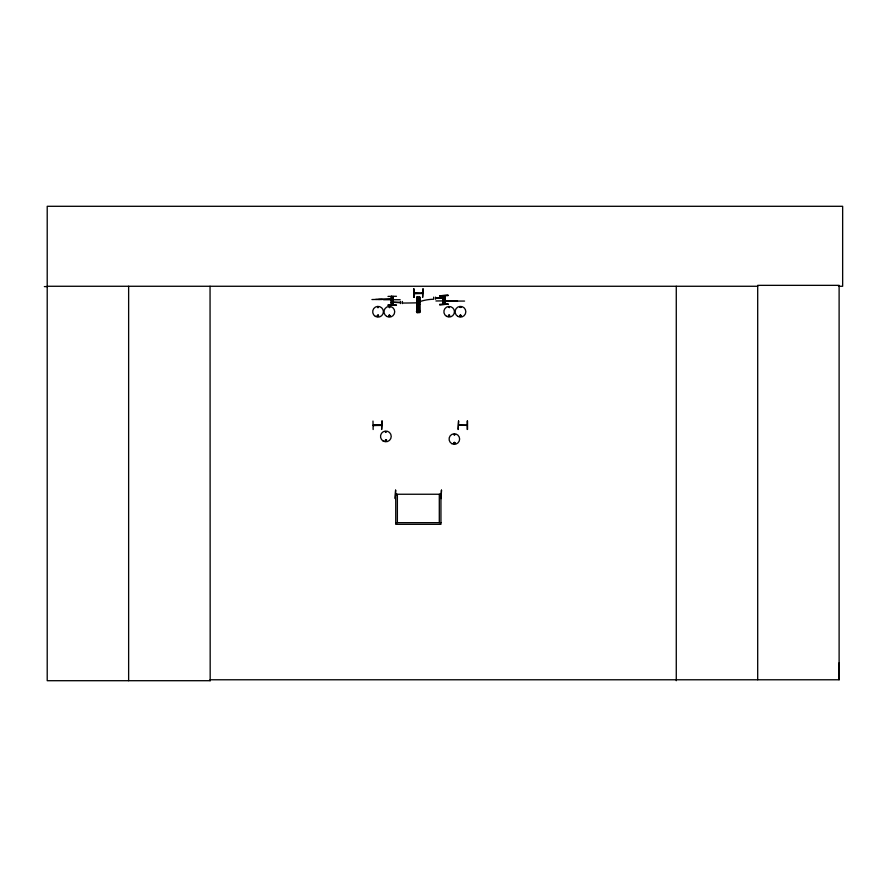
<?xml version="1.0" encoding="UTF-8"?>
<svg xmlns="http://www.w3.org/2000/svg" width="887" height="887" viewBox="0 0 887 887"><rect width="100%" height="100%" fill="white"/><g stroke="black" fill="none" stroke-linecap="round" stroke-linejoin="round"><path stroke-width="1.33" d="M838.503 286.268L842.65 286.268L842.65 206.294L47.211 206.294L47.211 680.706L210.175 680.706L210.064 679.775L839.113 679.775L839.235 662.622M377.64 307.456C378.705 305.693 378.161 309.097 377.685 307.135M377.23 315.705C379.359 312.967 378.494 318.677 377.319 315.506M377.496 315.561C378.516 317.635 378.749 314.109 377.607 315.45M389.903 315.861C388.661 313.909 388.994 317.169 389.715 316.06M390.092 315.905C388.872 312.734 388.062 318.455 390.169 315.705M385.424 431.891C386.366 433.699 386.277 430.35 385.468 432.124M386.444 440.373C384.736 442.236 385.934 438.256 386.311 440.628M448.611 315.561C449.776 317.801 449.698 313.621 448.678 315.839M461.262 315.916C459.843 312.967 459.399 317.956 461.129 316.094M454.776 434.641C453.379 436.116 454.41 432.9 454.754 434.874M454.931 443.012C453.457 444.731 454.089 441.282 454.843 442.879M455.153 443.223C453.379 440.462 453.811 445.052 454.898 443.544M391.877 300.283L392.608 300.194L392.531 301.103M389.759 307.578L389.027 307.013L389.648 307.645M448.767 307.113L449.487 307.678L448.933 306.946M448.456 315.295C448.933 318.732 451.039 313.366 448.423 315.506M459.965 315.417C460.331 317.834 461.728 314.053 459.976 315.572M392.608 300.926L391.932 301.103M373.128 425.128L381.598 425.084L373.15 425.472M396.6 494.536L395.702 494.192L396.511 494.536M458.601 425.128L467.083 425.084M422.567 293.353L414.229 293.53L422.567 293.442L414.262 292.876M458.69 425.128L466.972 425.405M440.928 494.58L440.196 494.547M414.174 292.965L415.116 293.53M385.657 439.586C383.816 442.28 388.351 440.174 385.867 439.608M440.274 494.17L441.039 494.247L395.746 494.247M439.575 295.67L448.057 295.648M435.561 297.932L442.624 297.866L435.572 298.409M442.635 297.999L444.731 297.977M442.635 298.232L444.731 298.209M443.378 299.518L444.32 299.507M443.378 299.873L444.32 299.861M443.378 300.105L444.32 300.094M443.389 300.46L444.332 300.449M435.927 300.959L452.525 300.815M444.431 301.07L443.611 301.547M443.611 301.17L457.504 301.048L443.611 301.458M439.653 304.319L448.135 304.308M467.527 420.981L467.538 429.463M373.15 429.519L372.983 421.048M395.624 490.156L395.214 498.638L395.613 490.156M44.35 286.601L47.211 286.59M47.211 286.268L757.698 286.268M413.619 288.874L414.085 297.356L413.652 288.874M396.467 296.28L387.996 296.402M419.983 297.178L416.724 297.189L416.724 312.512L419.983 312.49L419.762 297.178M416.934 298.753L419.762 298.753M392.486 299.163L378.594 299.462M375.678 299.429L382.275 299.429M371.93 299.551L392.486 299.074M383.561 299.728L400.17 299.728M416.934 299.784L419.762 299.784M391.766 300.161L392.675 300.25M391.766 300.516L392.697 300.516M391.766 300.76L392.697 300.76M450.574 301.07L464.577 301.07M391.766 301.103L392.697 301.103M416.934 301.336L419.762 301.336M400.503 302.279L393.44 302.279L400.503 302.755M391.344 302.4L393.44 302.4M391.344 302.633L393.44 302.633M416.934 304.274L419.762 304.274M387.996 304.995L396.467 304.995M387.996 305.305L396.467 305.35M416.934 310.938L419.762 310.938M416.469 311.381L420.238 311.381M416.469 311.492L420.238 311.492M395.735 522.676L440.939 522.676M422.567 292.965L421.613 293.453M444.83 304.219L444.753 295.737L444.797 304.219M444.409 295.737L444.476 304.219M444.343 295.737L444.376 304.219M443.345 295.748L443.356 304.23L443.223 295.748M442.912 295.759L442.99 304.23L442.879 295.759M435.561 297.112L435.572 299.229M433.676 297.134L433.688 299.252A75.24 55.803 59.6 0 0 416.934 302.722L419.762 302.722A30.701 0.665 0 0 1 402.388 303.055M467.172 420.992L467.227 429.463M839.113 679.775L839.113 285.348L757.698 285.348L757.698 679.775M676.271 286.268L676.271 680.706M439.298 522.676L439.298 494.414L440.939 494.414L440.939 524.317L395.735 524.317L395.735 494.414L397.376 494.414L397.376 522.676M419.562 297.178L419.551 312.49M419.374 297.178L419.241 312.49L419.063 297.178M418.997 297.178L419.008 312.49M418.786 312.49L417.921 312.49M417.699 297.189L417.644 312.512M417.467 297.189L417.489 312.512M417.278 297.189L417.267 312.512M417.09 297.189L417.145 312.512M416.912 297.189L416.934 312.512M413.974 288.874L414.029 297.356M402.388 301.458L402.388 303.576M400.503 301.458L400.503 303.576M391.766 296.402L391.766 304.873M391.644 296.402L391.644 304.873M391.333 296.402L391.333 304.873M391.289 296.402L391.289 304.873M210.053 286.268L210.175 680.706M128.637 286.268L128.637 680.706M417.744 303.332C418.509 305.738 419.606 301.647 417.744 303.332M460.02 307.224L460.918 307.467L460.02 307.224M381.598 425.372L373.216 425.427L381.61 425.394M448.046 295.238L439.575 295.781L448.046 295.238M448.123 304.186L439.653 304.729L448.123 304.186M382.042 420.981L381.632 429.463L382.042 420.981M458.579 421.037L458.158 429.519L458.557 421.037M441.493 490.156L441.072 498.638L441.449 490.156M423.032 288.874L422.622 297.356L423.032 288.874M393.174 304.873L393.174 296.402L393.129 304.873M392.819 304.873L392.819 296.402L392.719 304.873M451.716 443.611A5.278 5.278 0 0 0 459.632 439.043A5.278 5.278 0 0 0 451.716 434.475A5.278 5.278 0 0 0 451.716 443.611M383.184 441.05A5.366 5.366 0 0 0 391.234 436.415A5.366 5.366 0 0 0 383.184 431.769A5.366 5.366 0 0 0 383.184 441.05M457.792 316.393A5.366 5.366 0 0 0 465.83 311.747A5.366 5.366 0 0 0 457.792 307.102A5.366 5.366 0 0 0 457.792 316.393M446.516 316.326A5.289 5.289 0 0 0 454.454 311.747A5.289 5.289 0 0 0 446.516 307.168A5.289 5.289 0 0 0 446.516 316.326M386.677 316.393A5.366 5.366 0 0 0 394.715 311.747A5.366 5.366 0 0 0 386.677 307.102A5.366 5.366 0 0 0 386.677 316.393M375.367 316.393A5.366 5.366 0 0 0 383.417 311.747A5.366 5.366 0 0 0 375.367 307.102A5.366 5.366 0 0 0 375.367 316.393"/></g></svg>
